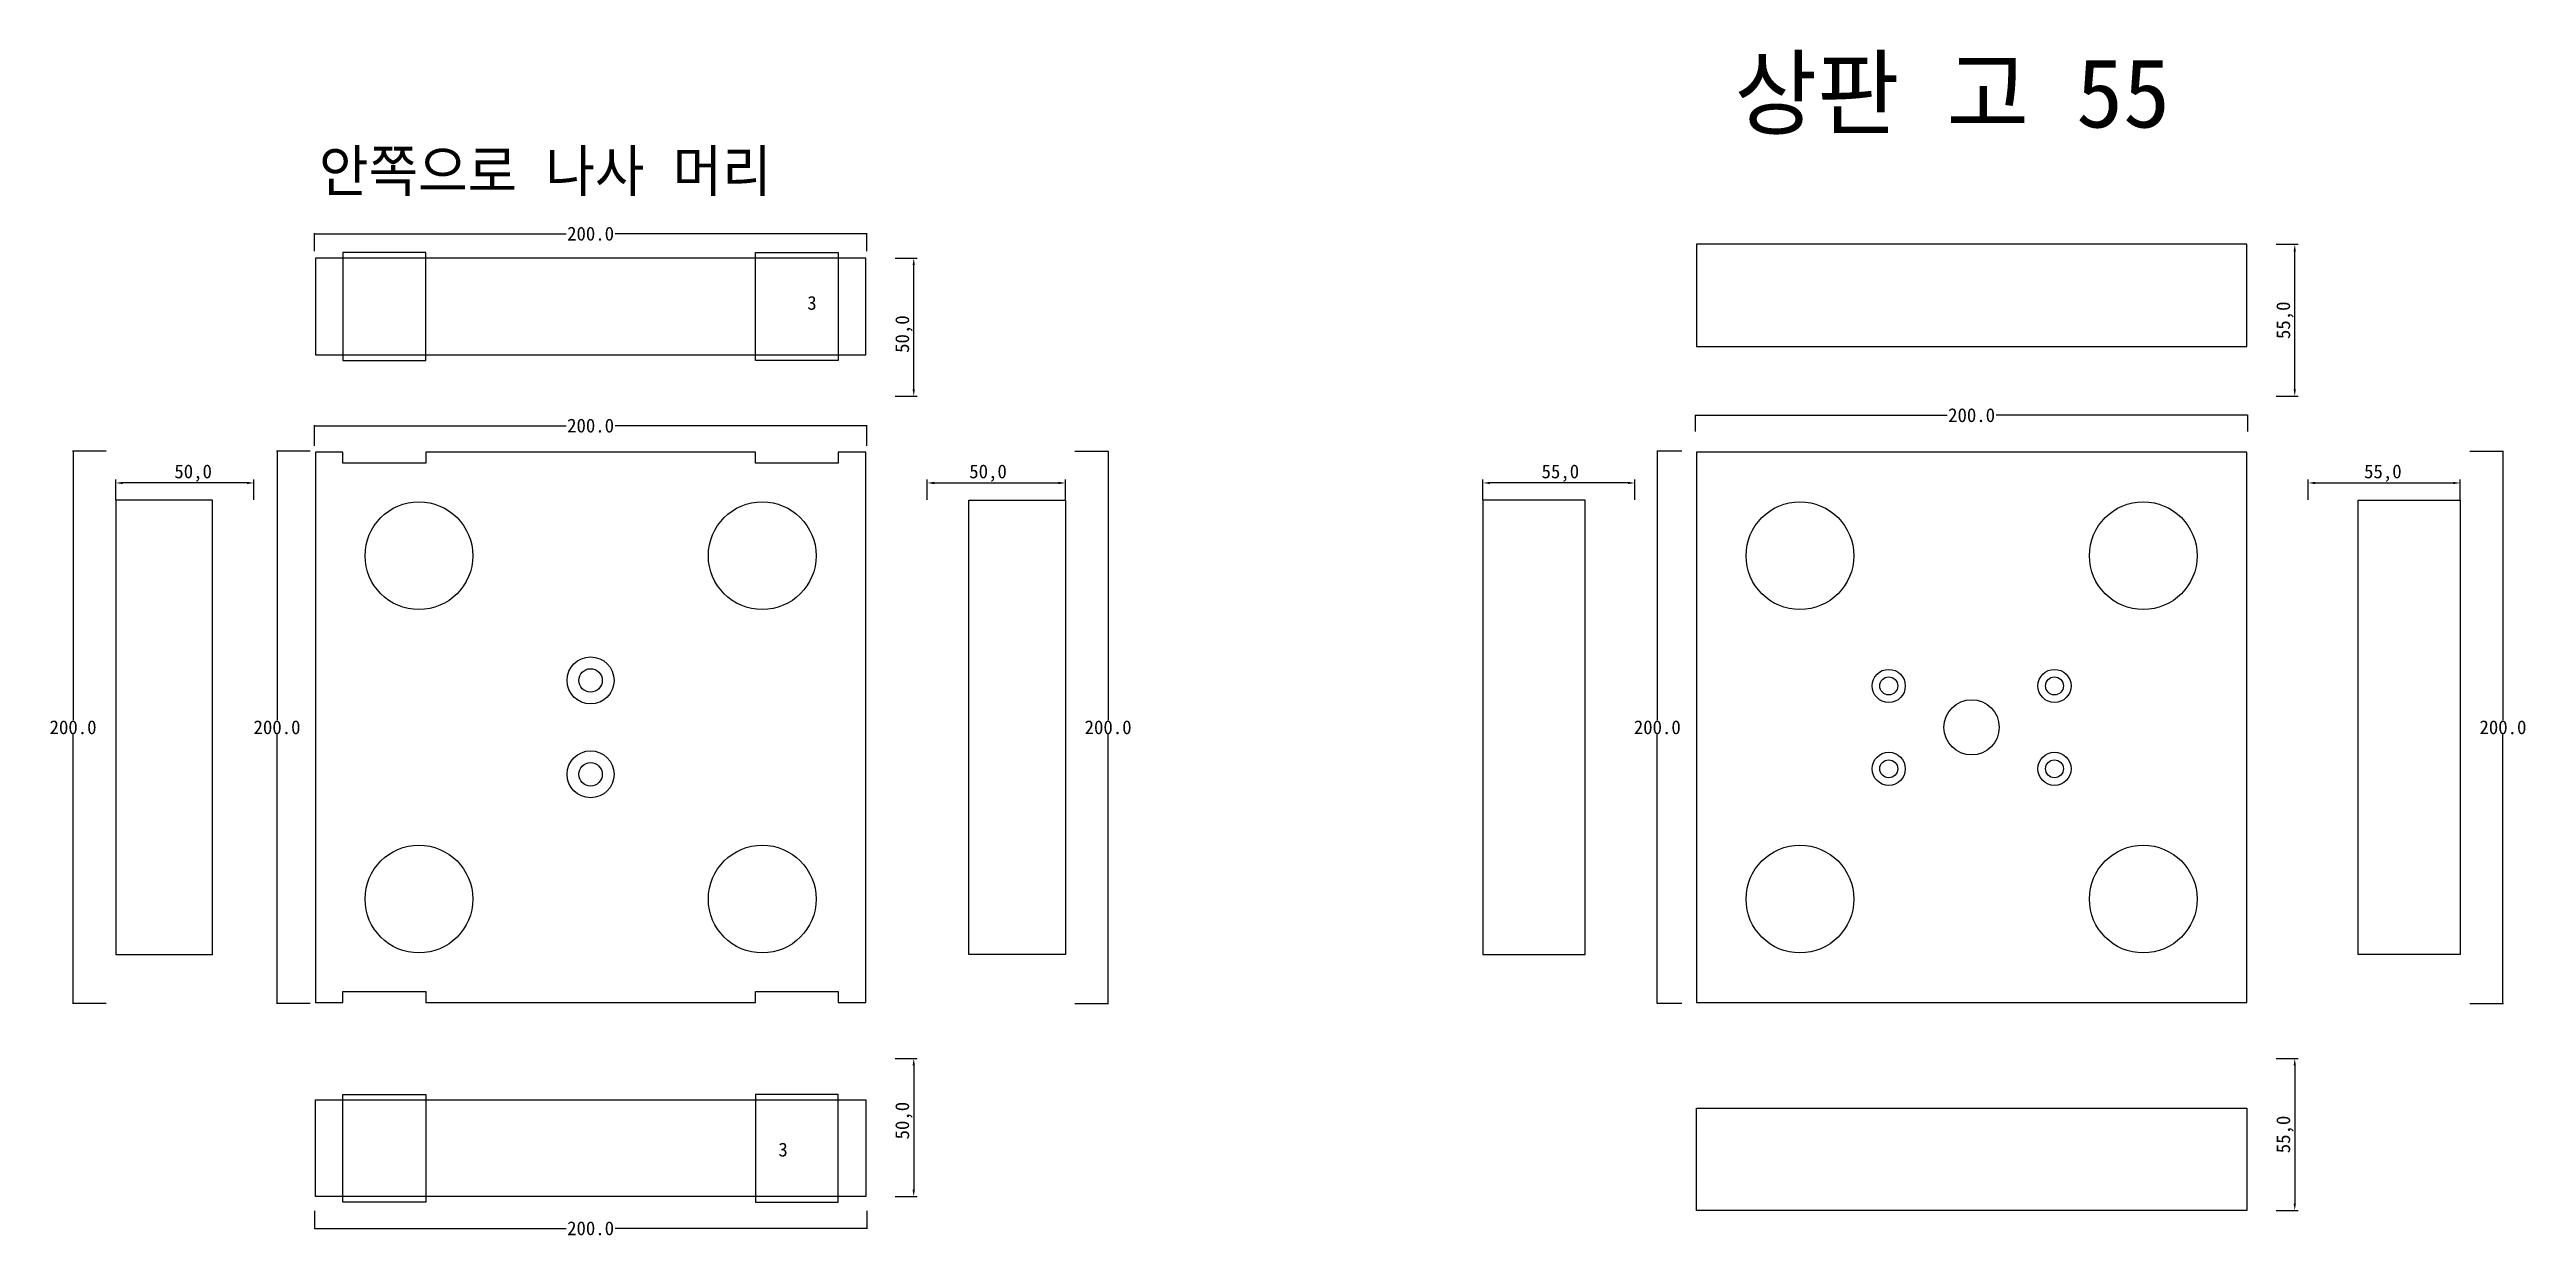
# Model space of a CAD drawing. Header units: millimetres. Extents: x 422 to 1319, y 197 to 627.
import ezdxf

# ---------------------------------------------------------------- set-up
doc = ezdxf.new("R2010")
doc.units = ezdxf.units.MM
for name, color, linetype in [('TEXT', 3, 'Continuous'), ('볼트 구멍', 7, 'Continuous'), ('치구', 7, 'Continuous'), ('치수', 7, 'Continuous')]:
    doc.layers.add(name, color=color, linetype=linetype)
doc.dimstyles.new('ISO-25', dxfattribs={"dimtxt": 2.5, "dimasz": 2.5, "dimexe": 1.25, "dimexo": 0.625, "dimtad": 1, "dimtxsty": 'Standard', "dimcen": 2.5, "dimadec": 0, "dimazin": 0, "dimtfac": 1, "dimtmove": 0, "dimatfit": 3, "dimfxl": 0, "dimarcsym": 0})
doc.dimstyles.get("Standard").update_dxf_attribs({"dimtxt": 7, "dimasz": 0.18, "dimexe": 0.18, "dimexo": 0.0625, "dimgap": 0.09, "dimtad": 0, "dimtih": 1, "dimtoh": 1, "dimdec": 1, "dimzin": 0, "dimdsep": 46, "dimtxsty": 'Standard', "dimcen": 0.09, "dimadec": 0, "dimazin": 0, "dimtfac": 1, "dimtdec": 1, "dimtofl": 0, "dimtmove": 0, "dimatfit": 3, "dimfxl": 0, "dimtolj": 1, "dimtzin": 0, "dimarcsym": 0})

# ---------------------------------------------------------------- blocks, each defined once
blk = doc.blocks.new('*D19')
at = {"layer": 'Defpoints', "color": 0, "linetype": 'Continuous'}
for p in [(1297.92, 481.61), (1297.92, 281.61), (1309.99, 281.61)]:
    blk.add_point(p, dxfattribs=at)
at = {"layer": '치수', "color": 0, "linetype": 'Continuous', "lineweight": -2}
for p, q in [((1297.98, 481.61), (1310.17, 481.61)), ((1309.99, 481.43), (1309.99, 384.2)), ((1309.99, 281.79), (1309.99, 379.02)), ((1297.98, 281.61), (1310.17, 281.61))]:
    blk.add_line(p, q, dxfattribs=at)
at = {"layer": '치수', "color": 0, "linetype": 'Continuous'}
for points in [[(1309.96, 481.43), (1310.02, 481.43), (1309.99, 481.61)], [(1309.96, 281.79), (1310.02, 281.79), (1309.99, 281.61)]]:
    blk.add_solid(points, dxfattribs=at)
at = {"layer": '치수', "color": 0, "linetype": 'Continuous', "insert": (1309.99, 381.61), "char_height": 5, "attachment_point": 5}
blk.add_mtext('\\A1;200.0', dxfattribs=at)
blk = doc.blocks.new('*D20')
at = {"layer": 'Defpoints', "color": 0, "linetype": 'Continuous'}
for p in [(1012.73, 481.61), (1003.82, 281.61), (1012.73, 281.61)]:
    blk.add_point(p, dxfattribs=at)
at = {"layer": '치수', "color": 0, "linetype": 'Continuous', "lineweight": -2}
for p, q in [((1012.67, 481.61), (1003.64, 481.61)), ((1003.82, 481.43), (1003.82, 384.2)), ((1003.82, 281.79), (1003.82, 379.02)), ((1012.67, 281.61), (1003.64, 281.61))]:
    blk.add_line(p, q, dxfattribs=at)
at = {"layer": '치수', "color": 0, "linetype": 'Continuous'}
for points in [[(1003.79, 481.43), (1003.85, 481.43), (1003.82, 481.61)], [(1003.79, 281.79), (1003.85, 281.79), (1003.82, 281.61)]]:
    blk.add_solid(points, dxfattribs=at)
at = {"layer": '치수', "color": 0, "linetype": 'Continuous', "insert": (1003.82, 381.61), "char_height": 5, "attachment_point": 5}
blk.add_mtext('\\A1;200.0', dxfattribs=at)
blk = doc.blocks.new('*D21')
at = {"layer": 'Defpoints', "color": 0, "linetype": 'Continuous'}
for p in [(442.32, 481.61), (430.25, 281.61), (442.32, 281.61)]:
    blk.add_point(p, dxfattribs=at)
at = {"layer": '치수', "color": 0, "linetype": 'Continuous', "lineweight": -2}
for p, q in [((442.26, 481.61), (430.07, 481.61)), ((430.25, 481.43), (430.25, 384.2)), ((430.25, 281.79), (430.25, 379.02)), ((442.26, 281.61), (430.07, 281.61))]:
    blk.add_line(p, q, dxfattribs=at)
at = {"layer": '치수', "color": 0, "linetype": 'Continuous'}
for points in [[(430.22, 481.43), (430.28, 481.43), (430.25, 481.61)], [(430.22, 281.79), (430.28, 281.79), (430.25, 281.61)]]:
    blk.add_solid(points, dxfattribs=at)
at = {"layer": '치수', "color": 0, "linetype": 'Continuous', "insert": (430.25, 381.61), "char_height": 5, "attachment_point": 5}
blk.add_mtext('\\A1;200.0', dxfattribs=at)
blk = doc.blocks.new('*D22')
at = {"layer": 'Defpoints', "color": 0, "linetype": 'Continuous'}
for p in [(516.16, 481.61), (504.09, 281.61), (516.16, 281.61)]:
    blk.add_point(p, dxfattribs=at)
at = {"layer": '치수', "color": 0, "linetype": 'Continuous', "lineweight": -2}
for p, q in [((516.1, 481.61), (503.91, 481.61)), ((504.09, 481.43), (504.09, 384.2)), ((504.09, 281.79), (504.09, 379.02)), ((516.1, 281.61), (503.91, 281.61))]:
    blk.add_line(p, q, dxfattribs=at)
at = {"layer": '치수', "color": 0, "linetype": 'Continuous'}
for points in [[(504.06, 481.43), (504.12, 481.43), (504.09, 481.61)], [(504.06, 281.79), (504.12, 281.79), (504.09, 281.61)]]:
    blk.add_solid(points, dxfattribs=at)
at = {"layer": '치수', "color": 0, "linetype": 'Continuous', "insert": (504.09, 381.61), "char_height": 5, "attachment_point": 5}
blk.add_mtext('\\A1;200.0', dxfattribs=at)
blk = doc.blocks.new('*D23')
at = {"layer": 'Defpoints', "color": 0, "linetype": 'Continuous'}
for p in [(792.92, 481.61), (792.92, 281.61), (804.99, 281.61)]:
    blk.add_point(p, dxfattribs=at)
at = {"layer": '치수', "color": 0, "linetype": 'Continuous', "lineweight": -2}
for p, q in [((792.98, 481.61), (805.17, 481.61)), ((804.99, 481.43), (804.99, 384.2)), ((804.99, 281.79), (804.99, 379.02)), ((792.98, 281.61), (805.17, 281.61))]:
    blk.add_line(p, q, dxfattribs=at)
at = {"layer": '치수', "color": 0, "linetype": 'Continuous'}
for points in [[(804.96, 481.43), (805.02, 481.43), (804.99, 481.61)], [(804.96, 281.79), (805.02, 281.79), (804.99, 281.61)]]:
    blk.add_solid(points, dxfattribs=at)
at = {"layer": '치수', "color": 0, "linetype": 'Continuous', "insert": (804.99, 381.61), "char_height": 5, "attachment_point": 5}
blk.add_mtext('\\A1;200.0', dxfattribs=at)
blk = doc.blocks.new('*D24')
at = {"layer": 'Defpoints', "color": 0}
for p in [(727.3, 261.74), (727.3, 211.74), (734.62, 211.74)]:
    blk.add_point(p, dxfattribs=at)
at = {"layer": '치수', "color": 0, "lineweight": -2}
for p, q in [((727.92, 261.74), (735.87, 261.74)), ((734.62, 259.24), (734.62, 214.24)), ((727.92, 211.74), (735.87, 211.74))]:
    blk.add_line(p, q, dxfattribs=at)
at = {"layer": '치수', "color": 0}
for points in [[(734.2, 259.24), (735.03, 259.24), (734.62, 261.74)], [(734.2, 214.24), (735.03, 214.24), (734.62, 211.74)]]:
    blk.add_solid(points, dxfattribs=at)
at = {"layer": '치수', "color": 0, "insert": (731.08, 239.24), "char_height": 5, "attachment_point": 5, "rotation": 90}
blk.add_mtext('50,0', dxfattribs=at)
blk = doc.blocks.new('*D25')
at = {"layer": 'Defpoints', "color": 0, "linetype": 'Continuous'}
for p in [(517.62, 206.63), (717.62, 206.63), (717.62, 200.23)]:
    blk.add_point(p, dxfattribs=at)
at = {"layer": '치수', "color": 0, "linetype": 'Continuous', "lineweight": -2}
for p, q in [((517.62, 206.56), (517.62, 200.05)), ((717.62, 206.56), (717.62, 200.05)), ((517.8, 200.23), (608.78, 200.23)), ((717.44, 200.23), (626.46, 200.23))]:
    blk.add_line(p, q, dxfattribs=at)
at = {"layer": '치수', "color": 0, "linetype": 'Continuous'}
for points in [[(517.8, 200.26), (517.8, 200.2), (517.62, 200.23)], [(717.44, 200.26), (717.44, 200.2), (717.62, 200.23)]]:
    blk.add_solid(points, dxfattribs=at)
at = {"layer": '치수', "color": 0, "linetype": 'Continuous', "insert": (617.62, 200.23), "char_height": 5, "attachment_point": 5}
blk.add_mtext('\\A1;200.0', dxfattribs=at)
blk = doc.blocks.new('*D26')
at = {"layer": 'Defpoints', "color": 0}
for p in [(1227.3, 261.74), (1227.3, 206.74), (1234.62, 206.74)]:
    blk.add_point(p, dxfattribs=at)
at = {"layer": '치수', "color": 0, "lineweight": -2}
for p, q in [((1227.92, 261.74), (1235.87, 261.74)), ((1234.62, 259.24), (1234.62, 209.24)), ((1227.92, 206.74), (1235.87, 206.74))]:
    blk.add_line(p, q, dxfattribs=at)
at = {"layer": '치수', "color": 0}
for points in [[(1234.2, 259.24), (1235.03, 259.24), (1234.62, 261.74)], [(1234.2, 209.24), (1235.03, 209.24), (1234.62, 206.74)]]:
    blk.add_solid(points, dxfattribs=at)
at = {"layer": '치수', "color": 0, "insert": (1231.08, 234.24), "char_height": 5, "attachment_point": 5, "rotation": 90}
blk.add_mtext('55,0', dxfattribs=at)
blk = doc.blocks.new('*D27')
at = {"layer": 'Defpoints', "color": 0}
for p in [(445.72, 470.09), (445.72, 463.31), (495.72, 463.31)]:
    blk.add_point(p, dxfattribs=at)
at = {"layer": '치수', "color": 0, "lineweight": -2}
for p, q in [((445.72, 463.93), (445.72, 471.34)), ((493.22, 470.09), (448.22, 470.09)), ((495.72, 463.93), (495.72, 471.34))]:
    blk.add_line(p, q, dxfattribs=at)
at = {"layer": '치수', "color": 0}
for points in [[(448.22, 470.5), (448.22, 469.67), (445.72, 470.09)], [(493.22, 470.5), (493.22, 469.67), (495.72, 470.09)]]:
    blk.add_solid(points, dxfattribs=at)
at = {"layer": '치수', "color": 0, "insert": (473.72, 473.63), "char_height": 5, "attachment_point": 5}
blk.add_mtext('50,0', dxfattribs=at)
blk = doc.blocks.new('*D28')
at = {"layer": 'Defpoints', "color": 0}
for p in [(727.3, 551.48), (734.62, 551.48), (727.3, 501.48)]:
    blk.add_point(p, dxfattribs=at)
at = {"layer": '치수', "color": 0, "lineweight": -2}
for p, q in [((727.92, 551.48), (735.87, 551.48)), ((734.62, 503.98), (734.62, 548.98)), ((727.92, 501.48), (735.87, 501.48))]:
    blk.add_line(p, q, dxfattribs=at)
at = {"layer": '치수', "color": 0}
for points in [[(734.2, 548.98), (735.03, 548.98), (734.62, 551.48)], [(734.2, 503.98), (735.03, 503.98), (734.62, 501.48)]]:
    blk.add_solid(points, dxfattribs=at)
at = {"layer": '치수', "color": 0, "insert": (731.08, 523.98), "char_height": 5, "attachment_point": 5, "rotation": 90}
blk.add_mtext('50,0', dxfattribs=at)
blk = doc.blocks.new('*D29')
at = {"layer": 'Defpoints', "color": 0, "linetype": 'Continuous'}
for p in [(717.62, 490.83), (517.62, 483.43), (717.62, 483.43)]:
    blk.add_point(p, dxfattribs=at)
at = {"layer": '치수', "color": 0, "linetype": 'Continuous', "lineweight": -2}
for p, q in [((517.62, 483.5), (517.62, 491.01)), ((517.8, 490.83), (608.78, 490.83)), ((717.44, 490.83), (626.46, 490.83)), ((717.62, 483.5), (717.62, 491.01))]:
    blk.add_line(p, q, dxfattribs=at)
at = {"layer": '치수', "color": 0, "linetype": 'Continuous'}
for points in [[(517.8, 490.86), (517.8, 490.8), (517.62, 490.83)], [(717.44, 490.86), (717.44, 490.8), (717.62, 490.83)]]:
    blk.add_solid(points, dxfattribs=at)
at = {"layer": '치수', "color": 0, "linetype": 'Continuous', "insert": (617.62, 490.83), "char_height": 5, "attachment_point": 5}
blk.add_mtext('\\A1;200.0', dxfattribs=at)
blk = doc.blocks.new('*D30')
at = {"layer": 'Defpoints', "color": 0}
for p in [(940.72, 470.09), (940.72, 463.31), (995.72, 463.31)]:
    blk.add_point(p, dxfattribs=at)
at = {"layer": '치수', "color": 0, "lineweight": -2}
for p, q in [((940.72, 463.93), (940.72, 471.34)), ((993.22, 470.09), (943.22, 470.09)), ((995.72, 463.93), (995.72, 471.34))]:
    blk.add_line(p, q, dxfattribs=at)
at = {"layer": '치수', "color": 0}
for points in [[(943.22, 470.5), (943.22, 469.67), (940.72, 470.09)], [(993.22, 470.5), (993.22, 469.67), (995.72, 470.09)]]:
    blk.add_solid(points, dxfattribs=at)
at = {"layer": '치수', "color": 0, "insert": (968.72, 473.63), "char_height": 5, "attachment_point": 5}
blk.add_mtext('55,0', dxfattribs=at)
blk = doc.blocks.new('*D31')
at = {"layer": 'Defpoints', "color": 0}
for p in [(789.52, 470.09), (739.52, 463.31), (789.52, 463.31)]:
    blk.add_point(p, dxfattribs=at)
at = {"layer": '치수', "color": 0, "lineweight": -2}
for p, q in [((739.52, 463.93), (739.52, 471.34)), ((742.02, 470.09), (787.02, 470.09)), ((789.52, 463.93), (789.52, 471.34))]:
    blk.add_line(p, q, dxfattribs=at)
at = {"layer": '치수', "color": 0}
for points in [[(742.02, 470.5), (742.02, 469.67), (739.52, 470.09)], [(787.02, 470.5), (787.02, 469.67), (789.52, 470.09)]]:
    blk.add_solid(points, dxfattribs=at)
at = {"layer": '치수', "color": 0, "insert": (761.52, 473.63), "char_height": 5, "attachment_point": 5}
blk.add_mtext('50,0', dxfattribs=at)
blk = doc.blocks.new('*D32')
at = {"layer": 'Defpoints', "color": 0, "linetype": 'Continuous'}
for p in [(717.62, 560.3), (517.62, 553.9), (717.62, 553.9)]:
    blk.add_point(p, dxfattribs=at)
at = {"layer": '치수', "color": 0, "linetype": 'Continuous', "lineweight": -2}
for p, q in [((517.62, 553.97), (517.62, 560.48)), ((517.8, 560.3), (608.78, 560.3)), ((717.44, 560.3), (626.46, 560.3)), ((717.62, 553.97), (717.62, 560.48))]:
    blk.add_line(p, q, dxfattribs=at)
at = {"layer": '치수', "color": 0, "linetype": 'Continuous'}
for points in [[(517.8, 560.33), (517.8, 560.27), (517.62, 560.3)], [(717.44, 560.33), (717.44, 560.27), (717.62, 560.3)]]:
    blk.add_solid(points, dxfattribs=at)
at = {"layer": '치수', "color": 0, "linetype": 'Continuous', "insert": (617.62, 560.3), "char_height": 5, "attachment_point": 5}
blk.add_mtext('\\A1;200.0', dxfattribs=at)
blk = doc.blocks.new('*D33')
at = {"layer": 'Defpoints', "color": 0}
for p in [(1227.3, 556.48), (1234.62, 556.48), (1227.3, 501.48)]:
    blk.add_point(p, dxfattribs=at)
at = {"layer": '치수', "color": 0, "lineweight": -2}
for p, q in [((1227.92, 556.48), (1235.87, 556.48)), ((1234.62, 503.98), (1234.62, 553.98)), ((1227.92, 501.48), (1235.87, 501.48))]:
    blk.add_line(p, q, dxfattribs=at)
at = {"layer": '치수', "color": 0}
for points in [[(1234.2, 553.98), (1235.03, 553.98), (1234.62, 556.48)], [(1234.2, 503.98), (1235.03, 503.98), (1234.62, 501.48)]]:
    blk.add_solid(points, dxfattribs=at)
at = {"layer": '치수', "color": 0, "insert": (1231.08, 528.98), "char_height": 5, "attachment_point": 5, "rotation": 90}
blk.add_mtext('55,0', dxfattribs=at)
blk = doc.blocks.new('*D34')
at = {"layer": 'Defpoints', "color": 0}
for p in [(1294.52, 470.09), (1239.52, 463.31), (1294.52, 463.31)]:
    blk.add_point(p, dxfattribs=at)
at = {"layer": '치수', "color": 0, "lineweight": -2}
for p, q in [((1239.52, 463.93), (1239.52, 471.34)), ((1242.02, 470.09), (1292.02, 470.09)), ((1294.52, 463.93), (1294.52, 471.34))]:
    blk.add_line(p, q, dxfattribs=at)
at = {"layer": '치수', "color": 0}
for points in [[(1242.02, 470.5), (1242.02, 469.67), (1239.52, 470.09)], [(1292.02, 470.5), (1292.02, 469.67), (1294.52, 470.09)]]:
    blk.add_solid(points, dxfattribs=at)
at = {"layer": '치수', "color": 0, "insert": (1266.52, 473.63), "char_height": 5, "attachment_point": 5}
blk.add_mtext('55,0', dxfattribs=at)
blk = doc.blocks.new('*D35')
at = {"layer": 'Defpoints', "color": 0, "linetype": 'Continuous'}
for p in [(1217.62, 494.6), (1017.62, 488.72), (1217.62, 488.72)]:
    blk.add_point(p, dxfattribs=at)
at = {"layer": '치수', "color": 0, "linetype": 'Continuous', "lineweight": -2}
for p, q in [((1017.62, 488.78), (1017.62, 494.78)), ((1017.8, 494.6), (1108.78, 494.6)), ((1217.44, 494.6), (1126.46, 494.6)), ((1217.62, 488.78), (1217.62, 494.78))]:
    blk.add_line(p, q, dxfattribs=at)
at = {"layer": '치수', "color": 0, "linetype": 'Continuous'}
for points in [[(1017.8, 494.63), (1017.8, 494.57), (1017.62, 494.6)], [(1217.44, 494.63), (1217.44, 494.57), (1217.62, 494.6)]]:
    blk.add_solid(points, dxfattribs=at)
at = {"layer": '치수', "color": 0, "linetype": 'Continuous', "insert": (1117.62, 494.6), "char_height": 5, "attachment_point": 5}
blk.add_mtext('\\A1;200.0', dxfattribs=at)

msp = doc.modelspace()

# ---------------------------------------------------------------- linework, layer by layer
at = {"layer": '볼트 구멍', "color": 2}
for centre in [(617.62, 398.61), (617.62, 364.61)]:
    msp.add_circle(centre, 8.5, dxfattribs=at)
at = {"layer": '볼트 구멍', "color": 3}
for centre, radius in [((617.62, 398.61), 4.25), ((1087.62, 396.61), 3.25), ((1147.62, 396.61), 3.25), ((1117.62, 381.61), 10), ((617.62, 364.61), 4.25), ((1087.62, 366.61), 3.25), ((1147.62, 366.61), 3.25)]:
    msp.add_circle(centre, radius, dxfattribs=at)
at = {"layer": '볼트 구멍', "color": 6}
for centre in [(1087.62, 396.61), (1147.62, 396.61), (1087.62, 366.61), (1147.62, 366.61)]:
    msp.add_circle(centre, 6, dxfattribs=at)
at = {"layer": '치구'}
for points in [[(1017.97, 519.48), (1217.27, 519.48), (1217.27, 556.48), (1017.97, 556.48)], [(517.97, 516.48), (717.27, 516.48), (717.27, 551.48), (517.97, 551.48)], [(517.97, 281.96), (527.97, 281.96), (527.97, 285.96), (557.97, 285.96), (557.97, 281.96), (677.27, 281.96), (677.27, 285.96), (707.27, 285.96), (707.27, 281.96), (717.27, 281.96), (717.27, 481.26), (707.27, 481.26), (707.27, 477.26), (677.27, 477.26), (677.27, 481.26), (557.97, 481.26), (557.97, 477.26), (527.97, 477.26), (527.97, 481.26), (517.97, 481.26)], [(1017.97, 481.26), (1017.97, 281.96), (1217.27, 281.96), (1217.27, 481.26)], [(480.72, 463.86), (445.72, 463.86), (445.72, 299.36), (480.72, 299.36)], [(754.52, 463.86), (789.52, 463.86), (789.52, 299.36), (754.52, 299.36)], [(977.72, 463.86), (940.72, 463.86), (940.72, 299.36), (977.72, 299.36)], [(1257.52, 463.86), (1294.52, 463.86), (1294.52, 299.36), (1257.52, 299.36)], [(517.97, 246.74), (717.27, 246.74), (717.27, 211.74), (517.97, 211.74)], [(1017.97, 243.74), (1217.27, 243.74), (1217.27, 206.74), (1017.97, 206.74)]]:
    msp.add_lwpolyline(points, close=True, dxfattribs=at)
at = {"layer": '치구', "color": 1}
for points in [[(527.97, 514.48), (557.97, 514.48), (557.97, 553.48), (527.97, 553.48)], [(707.27, 514.48), (677.27, 514.48), (677.27, 553.48), (707.27, 553.48)], [(527.97, 248.74), (557.97, 248.74), (557.97, 209.74), (527.97, 209.74)], [(707.27, 248.74), (677.27, 248.74), (677.27, 209.74), (707.27, 209.74)]]:
    msp.add_lwpolyline(points, close=True, dxfattribs=at)
at = {"layer": '치구'}
for centre in [(555.47, 443.76), (679.77, 443.76), (1055.47, 443.76), (1179.77, 443.76), (555.47, 319.46), (679.77, 319.46), (1055.47, 319.46), (1179.77, 319.46)]:
    msp.add_circle(centre, 19.5, dxfattribs=at)

# ---------------------------------------------------------------- texts
at = {"layer": 'TEXT', "linetype": 'Continuous'}
msp.add_text('상판 고 55', height=25, dxfattribs=at).set_placement((1031.76, 598.79))
at = {"layer": 'TEXT', "color": 1}
for s, height, p in [('안쪽으로 나사 머리', 15, (519.27, 575.54)), ('3', 5, (696.08, 532.78)), ('3', 5, (685.61, 226.27))]:
    msp.add_text(s, height=height, dxfattribs=at).set_placement(p)

# ---------------------------------------------------------------- dimensions: what is measured, and where the dimension line sits
at = {"layer": '치수', "color": 4, "linetype": 'Continuous'}
for base, p1, p2, picture, middle in [((717.62, 560.3), (517.62, 553.9), (717.62, 553.9), '*D32', (617.62, 560.3)), ((717.62, 200.23), (517.62, 206.63), (717.62, 206.63), '*D25', (617.62, 200.23))]:
    dim = msp.add_linear_dim(base=base, p1=p1, p2=p2, dimstyle='Standard', override={"dimtxt": 5}, dxfattribs=at)
    dim.commit()
    dim.dimension.update_dxf_attribs({"geometry": picture, "text_midpoint": middle, "dimtype": 160})
at = {"layer": '치수', "color": 4}
for base, p1, p2, angle, picture, middle in [((1234.62, 556.48), (1227.3, 501.48), (1227.3, 556.48), 90, '*D33', (1234.62, 528.98)), ((734.62, 551.48), (727.3, 501.48), (727.3, 551.48), 90, '*D28', (734.62, 523.98)), ((445.72, 470.09), (495.72, 463.31), (445.72, 463.31), 180, '*D27', (473.72, 470.09)), ((940.72, 470.09), (995.72, 463.31), (940.72, 463.31), 180, '*D30', (968.72, 470.09)), ((734.62, 211.74), (727.3, 261.74), (727.3, 211.74), 270, '*D24', (734.62, 239.24)), ((1234.62, 206.74), (1227.3, 261.74), (1227.3, 206.74), 270, '*D26', (1234.62, 234.24))]:
    dim = msp.add_linear_dim(base=base, p1=p1, p2=p2, angle=angle, dimstyle='ISO-25', override={"dimtxt": 5, "dimdec": 1, "dimzin": 0, "dimtdec": 1}, dxfattribs=at)
    dim.commit()
    dim.dimension.update_dxf_attribs({"geometry": picture, "text_midpoint": middle, "dimtype": 160})
at = {"layer": '치수', "color": 4, "linetype": 'Continuous'}
for base, p1, p2, picture, middle in [((717.62, 490.83), (517.62, 483.43), (717.62, 483.43), '*D29', (617.62, 490.83)), ((1217.62, 494.6), (1017.62, 488.72), (1217.62, 488.72), '*D35', (1117.62, 494.6))]:
    dim = msp.add_linear_dim(base=base, p1=p1, p2=p2, dimstyle='Standard', override={"dimtxt": 5}, dxfattribs=at)
    dim.commit()
    dim.dimension.update_dxf_attribs({"geometry": picture, "text_midpoint": middle})
for base, p1, p2, picture, middle in [((430.25, 281.61), (442.32, 481.61), (442.32, 281.61), '*D21', (430.25, 381.61)), ((504.09, 281.61), (516.16, 481.61), (516.16, 281.61), '*D22', (504.09, 381.61)), ((804.99, 281.61), (792.92, 481.61), (792.92, 281.61), '*D23', (804.99, 381.61)), ((1003.82, 281.61), (1012.73, 481.61), (1012.73, 281.61), '*D20', (1003.82, 381.61)), ((1309.99, 281.61), (1297.92, 481.61), (1297.92, 281.61), '*D19', (1309.99, 381.61))]:
    dim = msp.add_linear_dim(base=base, p1=p1, p2=p2, angle=90, dimstyle='Standard', override={"dimtxt": 5}, dxfattribs=at)
    dim.commit()
    dim.dimension.update_dxf_attribs({"geometry": picture, "text_midpoint": middle})
at = {"layer": '치수', "color": 4}
for base, p1, p2, picture, middle in [((789.52, 470.09), (739.52, 463.31), (789.52, 463.31), '*D31', (761.52, 470.09)), ((1294.52, 470.09), (1239.52, 463.31), (1294.52, 463.31), '*D34', (1266.52, 470.09))]:
    dim = msp.add_linear_dim(base=base, p1=p1, p2=p2, dimstyle='ISO-25', override={"dimtxt": 5, "dimdec": 1, "dimzin": 0, "dimtdec": 1}, dxfattribs=at)
    dim.commit()
    dim.dimension.update_dxf_attribs({"geometry": picture, "text_midpoint": middle, "dimtype": 160})

doc.saveas('drawing.dxf')
